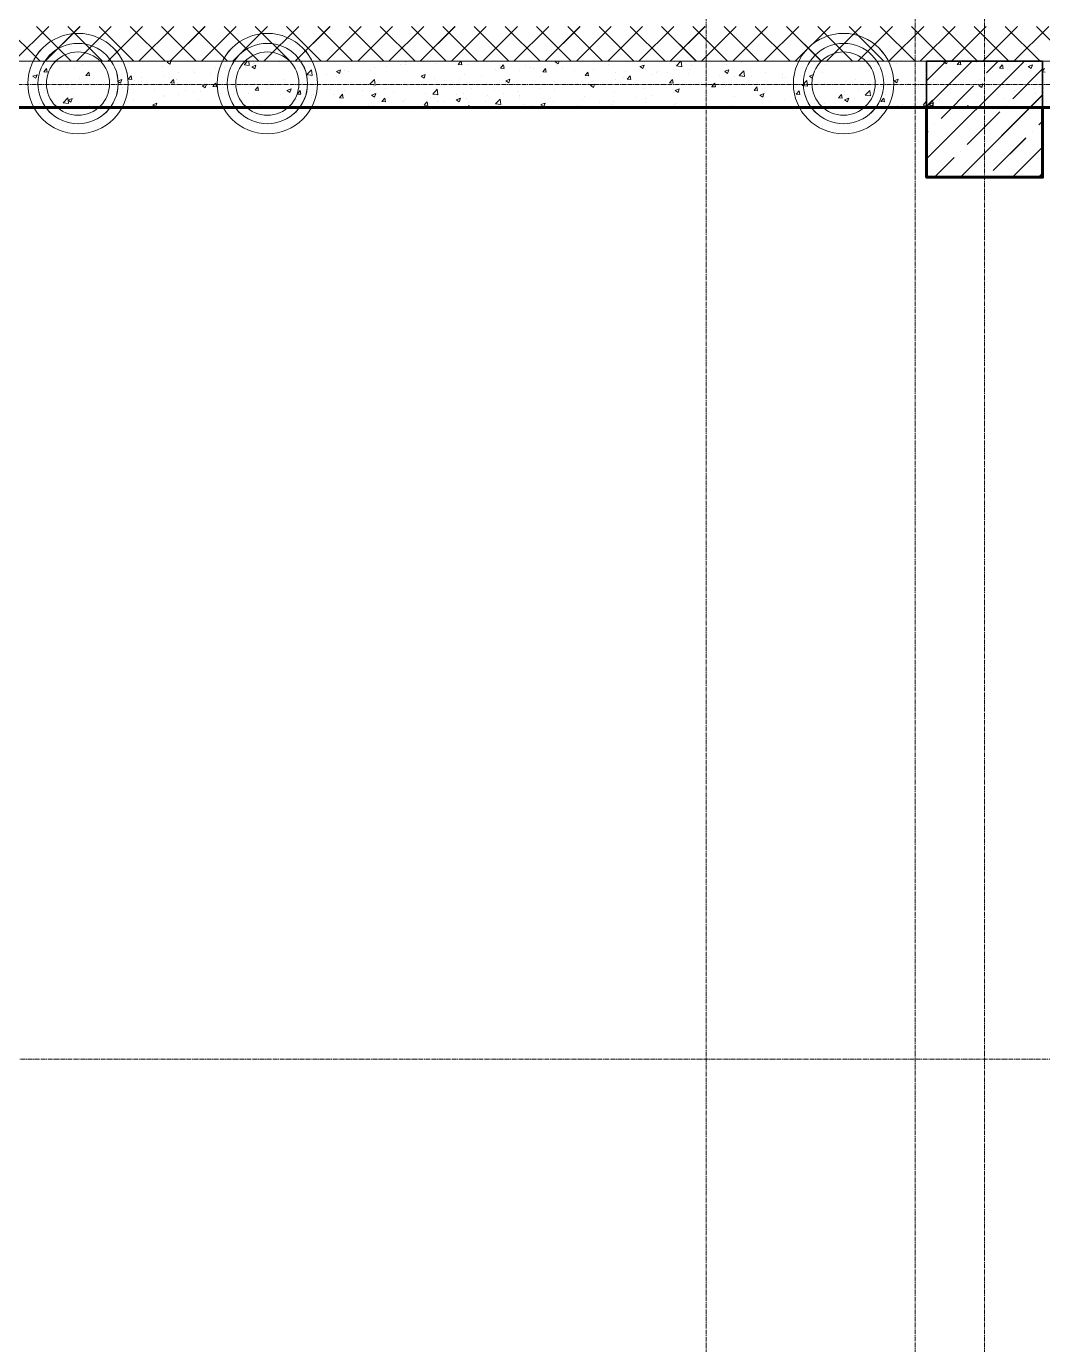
# Model space of a CAD drawing. Header units: millimetres. Extents: x 470010 to 1231400, y -134005 to 421770.
# Drawn here: x 681343 to 685724, y 1459 to 7139 of the extents above; entities that cross this region are included whole.
import ezdxf
from ezdxf.enums import TextEntityAlignment as Align

# ---------------------------------------------------------------- set-up
doc = ezdxf.new("R2010")
doc.units = ezdxf.units.MM
doc.linetypes.add('CENTER2', pattern=[28.575, 19.05, -3.175, 3.175, -3.175])
doc.linetypes.add('HIDDEN2', pattern=[4.7625, 3.175, -1.5875])
doc.layers.get('Defpoints').update_dxf_attribs({"color": 140})
for name, color, linetype, lineweight in [('0) шп потолок', 3, 'Continuous', 60), ('АР_Колонны', 70, 'Continuous', 30), ('АР_Стены ЖБ', 7, 'Continuous', 35), ('АР_Стены ПЕНОблок', 52, 'Continuous', 20), ('АР_Утеплитель', 31, 'Continuous', 0), ('АР_Штриховка', 8, 'Continuous', 0)]:
    doc.layers.add(name, color=color, linetype=linetype, lineweight=lineweight)
doc.layers.add('АР_Делит', color=120, linetype='Continuous', lineweight=0, plot=False)
doc.layers.add('РД_Оси_100', color=7, linetype='Continuous', lineweight=0, true_color=0x525252)
doc.styles.add('style1', font='ARIALN.TTF')

# ---------------------------------------------------------------- blocks, each defined once
blk = doc.blocks.new('СОШ_2200_АР_ОСИ_М100_28.05.24')
at = {"layer": 'РД_Оси_100', "color": 251, "linetype": 'CENTER2', "true_color": 0x636466}
blk.add_line((-5954.958, 96300), (119910, 96300), dxfattribs=at)
for points in [[(11400, 139938.679), (11400, -6155)], [(12000.12, -6155), (12300, -5755), (12300, 139538.679), (12000, 139938.679)], [(12600, -6155), (12600, 139938.679)], [(119910, 100350), (119410, 100500), (-5454.958, 100500), (-5954.958, 100350)]]:
    blk.add_lwpolyline(points, dxfattribs=at)
blk = doc.blocks.new('A$C9108343f')
at = {"layer": '0) шп потолок'}
blk.add_lwpolyline([(13363.4, 97803.7), (13363.4, 107155.2), (31355, 107155.2), (31355, 97803.7)], dxfattribs=at)
blk.add_lwpolyline([(19505, 107155), (20005, 107155), (20005, 106855), (19505, 106855)], close=True, dxfattribs=at)
at = {"layer": 'АР_Делит', "color": 18, "true_color": 0x000000}
for centre, radius in [((15846.9, 107258.4), 216.3), ((16663, 107258.4), 216.3), ((19146.9, 107258.4), 216.3), ((15846.9, 107258.4), 173), ((16663, 107258.4), 173), ((19146.9, 107258.4), 173), ((15846.9, 107258.4), 136.2), ((16663, 107258.4), 136.2), ((19146.9, 107258.4), 136.2)]:
    blk.add_circle(centre, radius, dxfattribs=at)
at = {"layer": 'АР_Колонны', "color": 18, "linetype": 'HIDDEN2', "lineweight": 25, "true_color": 0x000000}
for p, q in [((19505, 107355), (20005, 107355)), ((19505, 106855), (19505, 107355)), ((20005, 107355), (20005, 106855)), ((20005, 106855), (19505, 106855))]:
    blk.add_line(p, q, dxfattribs=at)
at = {"layer": 'АР_Колонны', "color": 18, "linetype": 'Continuous', "lineweight": 15, "true_color": 0x000000}
for p, q in [((20005, 107355), (19505, 107355)), ((19505, 107355), (19505, 106855)), ((20005, 107355), (19505, 107355)), ((19505, 107355), (19505, 106855)), ((20005, 106855), (20005, 107355)), ((20005, 106855), (20005, 107355)), ((19505, 106855), (20005, 106855)), ((19505, 106855), (20005, 106855))]:
    blk.add_line(p, q, dxfattribs=at)
at = {"layer": 'АР_Стены ЖБ', "color": 18, "linetype": 'Continuous', "lineweight": 30, "true_color": 0x000000}
for p, q in [((20005, 107355), (19505, 107355)), ((19505, 107355), (19505, 106855)), ((20005, 106855), (20005, 107355)), ((19505, 106855), (20005, 106855))]:
    blk.add_line(p, q, dxfattribs=at)
at = {"layer": 'АР_Стены ПЕНОблок', "color": 18, "linetype": 'Continuous', "lineweight": 20, "true_color": 0x000000}
for p, q in [((31055, 107355), (11455, 107355)), ((11455, 107155), (31055, 107155))]:
    blk.add_line(p, q, dxfattribs=at)
at = {"layer": 'АР_Утеплитель', "color": 18, "linetype": 'Continuous', "lineweight": 0, "true_color": 0x000000}
blk.add_line((11455, 107355), (31055, 107355), dxfattribs=at)
at = {"layer": 'АР_Штриховка', "color": 18, "linetype": 'Continuous', "lineweight": 0, "true_color": 0x000000}
for p, q in [((15683.4, 107355), (15533.4, 107505)), ((15570.8, 107355), (15720.8, 107505)), ((15818.1, 107355), (15668.1, 107505)), ((15705.5, 107355), (15855.5, 107505)), ((15952.8, 107355), (15802.8, 107505)), ((15840.2, 107355), (15990.2, 107505)), ((16087.5, 107355), (15937.5, 107505)), ((15974.9, 107355), (16124.9, 107505)), ((16222.2, 107355), (16072.2, 107505)), ((16109.6, 107355), (16259.6, 107505)), ((16356.9, 107355), (16206.9, 107505)), ((16244.3, 107355), (16394.3, 107505)), ((16491.6, 107355), (16341.6, 107505)), ((16379, 107355), (16529, 107505)), ((16626.3, 107355), (16476.3, 107505)), ((16513.7, 107355), (16663.7, 107505)), ((16761, 107355), (16611, 107505)), ((16648.4, 107355), (16798.4, 107505)), ((16895.7, 107355), (16745.7, 107505)), ((16783.1, 107355), (16933.1, 107505)), ((17030.4, 107355), (16880.4, 107505)), ((16917.8, 107355), (17067.8, 107505)), ((17165.1, 107355), (17015.1, 107505)), ((17052.5, 107355), (17202.5, 107505)), ((17299.8, 107355), (17149.8, 107505)), ((17187.2, 107355), (17337.2, 107505)), ((17434.5, 107355), (17284.5, 107505)), ((17321.9, 107355), (17471.9, 107505)), ((17569.2, 107355), (17419.2, 107505)), ((17456.6, 107355), (17606.6, 107505)), ((17703.9, 107355), (17553.9, 107505)), ((17591.3, 107355), (17741.3, 107505)), ((17838.6, 107355), (17688.6, 107505)), ((17726, 107355), (17876, 107505)), ((17973.3, 107355), (17823.3, 107505)), ((17860.7, 107355), (18010.7, 107505)), ((18108.1, 107355), (17958.1, 107505)), ((17995.4, 107355), (18145.4, 107505)), ((18242.8, 107355), (18092.8, 107505)), ((18130.1, 107355), (18280.1, 107505)), ((18377.5, 107355), (18227.5, 107505)), ((18264.8, 107355), (18414.8, 107505)), ((18512.2, 107355), (18362.2, 107505)), ((18399.5, 107355), (18549.5, 107505)), ((18646.9, 107355), (18496.9, 107505)), ((18534.2, 107355), (18684.2, 107505)), ((18781.6, 107355), (18631.6, 107505)), ((18668.9, 107355), (18818.9, 107505)), ((18916.3, 107355), (18766.3, 107505)), ((18803.7, 107355), (18953.7, 107505)), ((19051, 107355), (18901, 107505)), ((18938.4, 107355), (19088.4, 107505)), ((19185.7, 107355), (19035.7, 107505)), ((19073.1, 107355), (19223.1, 107505)), ((19320.4, 107355), (19170.4, 107505)), ((19207.8, 107355), (19357.8, 107505)), ((19455.1, 107355), (19305.1, 107505)), ((19342.5, 107355), (19492.5, 107505)), ((19589.8, 107355), (19439.8, 107505)), ((19477.2, 107355), (19627.2, 107505)), ((19724.5, 107355), (19574.5, 107505)), ((19611.9, 107355), (19761.9, 107505)), ((19859.2, 107355), (19709.2, 107505)), ((19746.6, 107355), (19896.6, 107505)), ((19993.9, 107355), (19843.9, 107505)), ((19881.3, 107355), (20031.3, 107505)), ((20128.6, 107355), (19978.6, 107505)), ((16230.8, 107351.2), (16243.4, 107342.7)), ((16230.9, 107351.4), (16240.3, 107355)), ((16243.4, 107342.7), (16247.6, 107355)), ((16562.6, 107339.6), (16577.3, 107355)), ((16585.2, 107336.1), (16583, 107355)), ((16715.7, 107351.5), (16715.7, 107351.5)), ((17256.5, 107352.4), (17256.5, 107352.4)), ((17257.4, 107348.9), (17257.4, 107348.9)), ((17334.9, 107352), (17334.9, 107352)), ((17485.7, 107340.8), (17497.6, 107355)), ((17501.2, 107339.5), (17498.4, 107355)), ((17903.6, 107351.7), (17903.6, 107351.7)), ((17904.3, 107351.8), (17916.9, 107343.2)), ((17904.4, 107351.9), (17912.4, 107355)), ((17917, 107343.2), (17920.9, 107355)), ((18426.4, 107334.8), (18445.9, 107355)), ((18449.1, 107331.3), (18446.3, 107355)), ((18706, 107349.7), (18706, 107349.7)), ((19577.9, 107352.5), (19584.5, 107355)), ((19577.9, 107352.3), (19590.5, 107343.8)), ((19590.5, 107343.8), (19594.3, 107355)), ((19636.7, 107340.6), (19648.8, 107355)), ((19652.2, 107339.3), (19649.3, 107355)), ((19665.6, 107350), (19665.6, 107350)), ((15652.4, 107289.8), (15670.2, 107296.6)), ((15665, 107281.1), (15670.1, 107296.5)), ((15699.1, 107309.1), (15711.4, 107323.7)), ((15699.1, 107309.1), (15714.3, 107307.8)), ((15701, 107305.3), (15701, 107305.3)), ((15707.7, 107320.5), (15707.7, 107320.5)), ((15714.6, 107307.9), (15711.7, 107323.8)), ((15771.3, 107328.9), (15771.3, 107328.9)), ((15831.4, 107323.1), (15831.4, 107323.1)), ((15867.5, 107341.6), (15867.5, 107341.6)), ((15881.3, 107293.2), (15893.6, 107307.8)), ((15881.3, 107293.2), (15896.5, 107291.9)), ((15896.8, 107291.9), (15893.9, 107307.9)), ((15959.7, 107339.4), (15959.7, 107339.4)), ((16062.3, 107305.6), (16062.3, 107305.6)), ((16063.5, 107277.3), (16075.7, 107291.9)), ((16079, 107276), (16076, 107291.9)), ((16210.4, 107331), (16210.4, 107331)), ((16219, 107291.8), (16219, 107291.8)), ((16281.3, 107304.7), (16281.3, 107304.7)), ((16344.9, 107313), (16344.9, 107313)), ((16347.3, 107308), (16347.3, 107308)), ((16419.4, 107300.7), (16419.4, 107300.7)), ((16441.1, 107325.7), (16441.1, 107325.7)), ((16479.2, 107327.1), (16479.2, 107327.1)), ((16562.6, 107339.4), (16585.2, 107335.9)), ((16567.5, 107326.1), (16567.5, 107326.1)), ((16595.8, 107330.9), (16608.4, 107322.3)), ((16595.9, 107331), (16613.7, 107337.9)), ((16601.5, 107346.8), (16601.5, 107346.8)), ((16608.5, 107322.3), (16613.6, 107337.7)), ((16609.6, 107345), (16609.6, 107345)), ((16833.6, 107297.5), (16853.4, 107318.2)), ((16833.7, 107297.4), (16856.3, 107293.9)), ((16856.3, 107294), (16853.5, 107318.2)), ((16866.8, 107295.7), (16866.8, 107295.7)), ((16918.5, 107297.2), (16918.5, 107297.2)), ((16960.8, 107310.5), (16973.5, 107302)), ((16960.9, 107310.7), (16978.7, 107317.5)), ((16973.5, 107302), (16978.6, 107317.3)), ((16997.2, 107313.6), (16997.2, 107313.6)), ((17014.7, 107309.8), (17014.7, 107309.8)), ((17108.9, 107313.5), (17108.9, 107313.5)), ((17125.5, 107329.9), (17125.5, 107329.9)), ((17175.1, 107331), (17175.1, 107331)), ((17238.7, 107339.3), (17238.7, 107339.3)), ((17257.1, 107338.9), (17257.1, 107338.9)), ((17325.9, 107290.4), (17343.7, 107297.2)), ((17338.5, 107281.7), (17343.7, 107297)), ((17392.1, 107346.7), (17392.1, 107346.7)), ((17485.7, 107340.8), (17500.9, 107339.5)), ((17513, 107298.5), (17513, 107298.5)), ((17527.7, 107341), (17527.7, 107341)), ((17588.2, 107294), (17588.2, 107294)), ((17644.9, 107317.5), (17644.9, 107317.5)), ((17663.3, 107335.3), (17663.3, 107335.3)), ((17667.9, 107324.9), (17680.2, 107339.5)), ((17667.9, 107324.9), (17683.1, 107323.5)), ((17683.4, 107323.6), (17680.5, 107339.5)), ((17748.7, 107315.1), (17748.7, 107315.1)), ((17775.3, 107335.4), (17775.3, 107335.4)), ((17798.9, 107329.5), (17798.9, 107329.5)), ((17812.2, 107323.5), (17812.2, 107323.5)), ((17850.1, 107308.9), (17862.3, 107323.5)), ((17850.1, 107308.9), (17865.3, 107307.6)), ((17865.6, 107307.7), (17862.6, 107323.6)), ((17908.4, 107336.1), (17908.4, 107336.1)), ((17934.5, 107323.8), (17934.5, 107323.8)), ((17987.2, 107314.5), (17987.2, 107314.5)), ((18032.3, 107293), (18044.5, 107307.6)), ((18032.3, 107293), (18047.5, 107291.7)), ((18047.8, 107291.7), (18044.8, 107307.6)), ((18070.1, 107318.1), (18070.1, 107318.1)), ((18135.4, 107339.9), (18135.4, 107339.9)), ((18162.9, 107304.1), (18162.9, 107304.1)), ((18205.7, 107312.3), (18205.7, 107312.3)), ((18214.5, 107277.1), (18226.7, 107291.6)), ((18229.9, 107275.8), (18227, 107291.7)), ((18269.3, 107331.4), (18282, 107322.9)), ((18269.4, 107331.6), (18287.2, 107338.4)), ((18282, 107322.9), (18287.1, 107338.2)), ((18291.2, 107320.3), (18291.2, 107320.3)), ((18322.2, 107299.2), (18322.2, 107299.2)), ((18341.2, 107306.6), (18341.2, 107306.6)), ((18344.4, 107309.6), (18344.4, 107309.6)), ((18385.8, 107307.6), (18385.8, 107307.6)), ((18423.1, 107339.4), (18423.1, 107339.4)), ((18426.5, 107334.6), (18449.1, 107331.1)), ((18476.8, 107300.9), (18476.8, 107300.9)), ((18482, 107320.2), (18482, 107320.2)), ((18492.5, 107335), (18492.5, 107335)), ((18612.4, 107295.2), (18612.4, 107295.2)), ((18634.4, 107311.1), (18647, 107302.6)), ((18634.5, 107311.3), (18652.2, 107318.1)), ((18642.4, 107341.4), (18642.4, 107341.4)), ((18647, 107302.6), (18652.2, 107317.9)), ((18697.5, 107292.7), (18717.3, 107313.3)), ((18697.6, 107292.6), (18720.2, 107289.1)), ((18720.2, 107289.2), (18717.4, 107313.3)), ((18810.7, 107308), (18810.7, 107308)), ((18885.7, 107297), (18885.7, 107297)), ((18941.1, 107325.9), (18941.1, 107325.9)), ((18959.4, 107291.7), (18959.4, 107291.7)), ((18999.5, 107290.9), (19017.3, 107297.7)), ((19012.1, 107282.2), (19017.2, 107297.6)), ((19033.9, 107322.4), (19033.9, 107322.4)), ((19055.6, 107304.4), (19055.6, 107304.4)), ((19069.4, 107342.1), (19069.4, 107342.1)), ((19182, 107347.8), (19182, 107347.8)), ((19216, 107325.5), (19216, 107325.5)), ((19279.6, 107333.9), (19279.6, 107333.9)), ((19328.6, 107294.5), (19328.6, 107294.5)), ((19375.8, 107346.5), (19375.8, 107346.5)), ((19456.9, 107310.8), (19456.9, 107310.8)), ((19588.8, 107329.8), (19588.8, 107329.8)), ((19636.7, 107340.6), (19651.9, 107339.3)), ((19719.3, 107347.7), (19719.3, 107347.7)), ((19764, 107298), (19764, 107298)), ((19789.6, 107309.6), (19789.6, 107309.6)), ((19801.2, 107344.3), (19801.2, 107344.3)), ((19818.9, 107324.7), (19831.1, 107339.3)), ((19818.9, 107324.7), (19834.1, 107323.3)), ((19834.4, 107323.4), (19831.4, 107339.3)), ((19853.2, 107318), (19853.2, 107318)), ((19912.2, 107323.4), (19912.2, 107323.4)), ((19936.8, 107338.6), (19936.8, 107338.6)), ((19942.9, 107332), (19955.5, 107323.5)), ((19943, 107332.2), (19960.8, 107339)), ((19949.4, 107330.7), (19949.4, 107330.7)), ((19955.5, 107323.4), (19960.7, 107338.8)), ((19976.4, 107298.5), (19976.4, 107298.5)), ((20001.1, 107308.7), (20013.3, 107323.3)), ((20001.1, 107308.7), (20016.3, 107307.4)), ((15633.5, 107257.3), (15633.5, 107257.3)), ((15652.3, 107289.6), (15665, 107281.1)), ((15715.6, 107285.7), (15715.6, 107285.7)), ((15766, 107254.8), (15766, 107254.8)), ((15769.1, 107251.5), (15769.1, 107251.5)), ((15800.7, 107241.4), (15800.7, 107241.4)), ((15828.4, 107238.6), (15828.4, 107238.6)), ((15851.2, 107279.9), (15851.2, 107279.9)), ((15904.7, 107245.8), (15904.7, 107245.8)), ((15914.2, 107280.2), (15914.2, 107280.2)), ((15956.7, 107254.9), (15956.7, 107254.9)), ((15961.1, 107262.5), (15961.1, 107262.5)), ((15986.7, 107274.2), (15986.7, 107274.2)), ((16017.4, 107269.5), (16035.2, 107276.3)), ((16017.4, 107269.3), (16030, 107260.8)), ((16024.7, 107270.9), (16024.7, 107270.9)), ((16030, 107260.8), (16035.2, 107276.1)), ((16040.3, 107240.1), (16040.3, 107240.1)), ((16063.5, 107277.3), (16078.7, 107275.9)), ((16088.6, 107273.9), (16088.6, 107273.9)), ((16120.9, 107283.5), (16120.9, 107283.5)), ((16122.3, 107268.5), (16122.3, 107268.5)), ((16123.2, 107249.8), (16123.2, 107249.8)), ((16175.9, 107234.4), (16175.9, 107234.4)), ((16245.7, 107261.3), (16257.9, 107275.9)), ((16245.7, 107261.3), (16260.9, 107260)), ((16257.9, 107262.7), (16257.9, 107262.7)), ((16261.2, 107260.1), (16258.2, 107276)), ((16271.3, 107275.3), (16271.3, 107275.3)), ((16382.4, 107248.9), (16395, 107240.4)), ((16382.5, 107249.1), (16400.3, 107256)), ((16393.5, 107257), (16393.5, 107257)), ((16395, 107240.4), (16400.2, 107255.8)), ((16427.9, 107245.4), (16440.1, 107260)), ((16427.9, 107245.4), (16443, 107244.1)), ((16443.4, 107244.1), (16440.4, 107260)), ((16476.1, 107242.5), (16476.1, 107242.5)), ((16529.1, 107251.3), (16529.1, 107251.3)), ((16534.7, 107246.6), (16534.7, 107246.6)), ((16598.3, 107255), (16598.3, 107255)), ((16606.5, 107260.4), (16606.5, 107260.4)), ((16610, 107229.5), (16622.3, 107244)), ((16625.5, 107228.2), (16622.6, 107244.1)), ((16664.6, 107237.2), (16664.6, 107237.2)), ((16664.7, 107245.6), (16664.7, 107245.6)), ((16694.5, 107267.7), (16694.5, 107267.7)), ((16734.8, 107276.7), (16734.8, 107276.7)), ((16747.5, 107228.8), (16765.3, 107235.6)), ((16760.1, 107220.1), (16765.2, 107235.4)), ((16800.3, 107239.8), (16800.3, 107239.8)), ((16812.7, 107262.7), (16812.7, 107262.7)), ((16854.9, 107288.8), (16854.9, 107288.8)), ((16960.8, 107288.1), (16960.8, 107288.1)), ((17104.7, 107255.5), (17124.5, 107276.1)), ((17104.8, 107255.4), (17127.4, 107251.9)), ((17122.4, 107245.3), (17122.4, 107245.3)), ((17127.4, 107252), (17124.6, 107276.1)), ((17171.9, 107239.1), (17171.9, 107239.1)), ((17254.3, 107264.4), (17254.3, 107264.4)), ((17268.1, 107251.8), (17268.1, 107251.8)), ((17325.9, 107290.2), (17338.5, 107281.7)), ((17384.7, 107282.2), (17384.7, 107282.2)), ((17428.5, 107272.9), (17428.5, 107272.9)), ((17492.1, 107281.3), (17492.1, 107281.3)), ((17542.8, 107238.2), (17542.8, 107238.2)), ((17690.9, 107269.8), (17703.5, 107261.3)), ((17691, 107270), (17708.8, 107276.8)), ((17691, 107263.7), (17691, 107263.7)), ((17703.6, 107261.3), (17708.7, 107276.7)), ((17772.3, 107250.9), (17772.3, 107250.9)), ((17839.1, 107289.1), (17839.1, 107289.1)), ((17841.6, 107235.9), (17841.6, 107235.9)), ((17900.6, 107267.1), (17900.6, 107267.1)), ((18002, 107257.1), (18002, 107257.1)), ((18032.5, 107286.2), (18032.5, 107286.2)), ((18048.1, 107258.7), (18048.1, 107258.7)), ((18055.9, 107249.5), (18068.6, 107241)), ((18056, 107249.7), (18073.8, 107256.5)), ((18065.6, 107265.4), (18065.6, 107265.4)), ((18068.6, 107241), (18073.7, 107256.3)), ((18161.8, 107278.1), (18161.8, 107278.1)), ((18196.2, 107284.2), (18196.2, 107284.2)), ((18214.5, 107277.1), (18229.6, 107275.7)), ((18288.1, 107235.8), (18288.1, 107235.8)), ((18396.7, 107261.1), (18408.9, 107275.7)), ((18396.7, 107261.1), (18411.8, 107259.8)), ((18412.1, 107259.8), (18409.2, 107275.8)), ((18420, 107254.8), (18420, 107254.8)), ((18421, 107229.3), (18438.8, 107236.2)), ((18433.6, 107220.6), (18438.8, 107236)), ((18550.4, 107272.7), (18550.4, 107272.7)), ((18575.6, 107241.2), (18575.6, 107241.2)), ((18578.8, 107245.2), (18591.1, 107259.8)), ((18578.8, 107245.2), (18594, 107243.8)), ((18589.5, 107246.1), (18589.5, 107246.1)), ((18594.3, 107243.9), (18591.4, 107259.8)), ((18639.2, 107249.6), (18639.2, 107249.6)), ((18678.7, 107289), (18678.7, 107289)), ((18735.4, 107262.2), (18735.4, 107262.2)), ((18737.6, 107271.6), (18737.6, 107271.6)), ((18748, 107289.4), (18748, 107289.4)), ((18761, 107229.2), (18773.3, 107243.8)), ((18776.5, 107228), (18773.6, 107243.9)), ((18883.6, 107283.7), (18883.6, 107283.7)), ((18895.8, 107283.3), (18895.8, 107283.3)), ((18938, 107241.3), (18938, 107241.3)), ((18968.6, 107250.7), (18988.4, 107271.3)), ((18968.7, 107250.5), (18991.2, 107247)), ((18991.3, 107247.2), (18988.5, 107271.3)), ((18999.4, 107290.7), (19012, 107282.2)), ((19019.2, 107278), (19019.2, 107278)), ((19066.3, 107257.6), (19066.3, 107257.6)), ((19154.8, 107272.2), (19154.8, 107272.2)), ((19198.2, 107276.6), (19198.2, 107276.6)), ((19290.4, 107266.5), (19290.4, 107266.5)), ((19309, 107246.3), (19309, 107246.3)), ((19364.4, 107270.4), (19377.1, 107261.9)), ((19364.5, 107270.6), (19382.3, 107277.4)), ((19377.1, 107261.9), (19382.2, 107277.2)), ((19426, 107260.8), (19426, 107260.8)), ((19467.8, 107247.1), (19467.8, 107247.1)), ((19469.4, 107267.5), (19469.4, 107267.5)), ((19533, 107275.8), (19533, 107275.8)), ((19561.6, 107255.1), (19561.6, 107255.1)), ((19585.8, 107245.3), (19585.8, 107245.3)), ((19615.9, 107272.6), (19615.9, 107272.6)), ((19629.2, 107288.5), (19629.2, 107288.5)), ((19697.1, 107249.3), (19697.1, 107249.3)), ((19716.2, 107263.1), (19716.2, 107263.1)), ((19729.5, 107250.1), (19742.1, 107241.5)), ((19729.6, 107250.2), (19747.3, 107257.1)), ((19742.1, 107241.5), (19747.3, 107256.9)), ((19824.9, 107242.2), (19824.9, 107242.2)), ((19832.7, 107243.6), (19832.7, 107243.6)), ((19844.5, 107279.4), (19844.5, 107279.4)), ((19968.3, 107237.9), (19968.3, 107237.9)), ((19973, 107267.6), (19973, 107267.6)), ((15640.9, 107220.4), (15640.9, 107220.4)), ((15697.9, 107220.7), (15697.9, 107220.7)), ((15704.5, 107228.7), (15704.5, 107228.7)), ((15783, 107176.2), (15802.8, 107196.9)), ((15805.7, 107172.7), (15802.9, 107196.9)), ((15803.9, 107187.4), (15816.6, 107178.8)), ((15804, 107187.5), (15821.8, 107194.4)), ((15816.6, 107178.8), (15821.7, 107194.2)), ((15826.9, 107199), (15826.9, 107199)), ((15975, 107224.4), (15975, 107224.4)), ((16054.1, 107183.4), (16054.1, 107183.4)), ((16085.5, 107189.3), (16085.5, 107189.3)), ((16214.5, 107204.5), (16214.5, 107204.5)), ((16215.9, 107207.2), (16215.9, 107207.2)), ((16278.1, 107212.9), (16278.1, 107212.9)), ((16311.5, 107228.6), (16311.5, 107228.6)), ((16344.2, 107223.5), (16344.2, 107223.5)), ((16368.3, 107186.4), (16368.3, 107186.4)), ((16374.3, 107225.5), (16374.3, 107225.5)), ((16447.1, 107222.9), (16447.1, 107222.9)), ((16516.4, 107211.8), (16516.4, 107211.8)), ((16582.7, 107217.2), (16582.7, 107217.2)), ((16610, 107229.4), (16625.2, 107228.1)), ((16718.2, 107211.4), (16718.2, 107211.4)), ((16731.7, 107192.1), (16731.7, 107192.1)), ((16747.4, 107228.6), (16760.1, 107220.1)), ((16788.1, 107188.6), (16788.1, 107188.6)), ((16792.2, 107213.5), (16804.5, 107228.1)), ((16792.2, 107213.5), (16807.4, 107212.2)), ((16807.7, 107212.2), (16804.8, 107228.2)), ((16851.7, 107197), (16851.7, 107197)), ((16853.8, 107205.7), (16853.8, 107205.7)), ((16863.7, 107211.2), (16863.7, 107211.2)), ((16935.9, 107234.1), (16935.9, 107234.1)), ((16947.9, 107209.7), (16947.9, 107209.7)), ((16974.4, 107197.6), (16986.7, 107212.2)), ((16974.4, 107197.6), (16989.6, 107196.2)), ((16989.9, 107196.3), (16987, 107212.2)), ((16989.4, 107200), (16989.4, 107200)), ((16994.1, 107229), (16994.1, 107229)), ((17071.5, 107228.4), (17071.5, 107228.4)), ((17108.3, 107230.8), (17108.3, 107230.8)), ((17112.5, 107208.4), (17130.3, 107215.3)), ((17112.5, 107208.3), (17125.1, 107199.7)), ((17125, 107194.3), (17125, 107194.3)), ((17125.1, 107199.7), (17130.3, 107215.1)), ((17156.6, 107181.6), (17168.8, 107196.2)), ((17156.6, 107181.6), (17171.8, 107180.3)), ((17172.1, 107180.4), (17169.1, 107196.3)), ((17207.1, 107222.6), (17207.1, 107222.6)), ((17246.6, 107187.4), (17246.6, 107187.4)), ((17251.2, 107179.8), (17251.2, 107179.8)), ((17260.6, 107188.5), (17260.6, 107188.5)), ((17338.8, 107165.7), (17351, 107180.3)), ((17342.6, 107216.9), (17342.6, 107216.9)), ((17354.3, 107164.4), (17351.3, 107180.3)), ((17375.8, 107213.5), (17395.6, 107234.1)), ((17375.9, 107213.3), (17398.4, 107209.8)), ((17381.6, 107197.7), (17381.6, 107197.7)), ((17394.7, 107212.8), (17394.7, 107212.8)), ((17398.5, 107210), (17395.7, 107234.1)), ((17396.2, 107182.8), (17396.2, 107182.8)), ((17425.2, 107181.1), (17425.2, 107181.1)), ((17477.5, 107187.9), (17490.1, 107179.4)), ((17477.6, 107188.1), (17495.3, 107194.9)), ((17478.2, 107211.2), (17478.2, 107211.2)), ((17490.1, 107179.4), (17495.3, 107194.7)), ((17509.9, 107213.9), (17509.9, 107213.9)), ((17521.4, 107193.8), (17521.4, 107193.8)), ((17603.7, 107182.5), (17603.7, 107182.5)), ((17613.8, 107205.5), (17613.8, 107205.5)), ((17641.8, 107233), (17641.8, 107233)), ((17646.9, 107171.4), (17666.7, 107192)), ((17669.5, 107167.9), (17666.7, 107192)), ((17681.8, 107214.9), (17681.8, 107214.9)), ((17745.4, 107223.3), (17745.4, 107223.3)), ((17749.4, 107199.7), (17749.4, 107199.7)), ((17751.8, 107207.9), (17751.8, 107207.9)), ((17885, 107194), (17885, 107194)), ((17897.5, 107182.6), (17897.5, 107182.6)), ((17900, 107233.3), (17900, 107233.3)), ((18020.6, 107188.3), (18020.6, 107188.3)), ((18029.4, 107201.6), (18029.4, 107201.6)), ((18095, 107177.9), (18095, 107177.9)), ((18156.2, 107182.5), (18156.2, 107182.5)), ((18159.8, 107219.5), (18159.8, 107219.5)), ((18255.4, 107199), (18255.4, 107199)), ((18293.2, 107195.3), (18293.2, 107195.3)), ((18319, 107207.4), (18319, 107207.4)), ((18415.2, 107220.1), (18415.2, 107220.1)), ((18421, 107229.2), (18433.6, 107220.6)), ((18441.4, 107220.7), (18441.4, 107220.7)), ((18547.4, 107188.1), (18547.4, 107188.1)), ((18675.6, 107204.4), (18675.6, 107204.4)), ((18761, 107229.2), (18776.2, 107227.9)), ((18786, 107208.8), (18798.6, 107200.3)), ((18786.1, 107209), (18803.9, 107215.8)), ((18798.6, 107200.3), (18803.8, 107215.6)), ((18807.6, 107223.4), (18807.6, 107223.4)), ((18829, 107183.2), (18829, 107183.2)), ((18892.6, 107191.5), (18892.6, 107191.5)), ((18943.2, 107213.3), (18955.5, 107227.9)), ((18943.2, 107213.3), (18958.4, 107212)), ((18958.7, 107212), (18955.7, 107227.9)), ((18988.8, 107204.2), (18988.8, 107204.2)), ((19125.4, 107197.4), (19137.6, 107212)), ((19125.4, 107197.4), (19140.6, 107196)), ((19140.9, 107196.1), (19137.9, 107212)), ((19149.2, 107225.3), (19149.2, 107225.3)), ((19151, 107188.5), (19163.7, 107180)), ((19151.1, 107188.7), (19168.9, 107195.5)), ((19163.7, 107179.9), (19168.8, 107195.3)), ((19171.5, 107196.3), (19171.5, 107196.3)), ((19195.1, 107192.1), (19195.1, 107192.1)), ((19212.8, 107233.7), (19212.8, 107233.7)), ((19239.7, 107208.6), (19259.5, 107229.2)), ((19239.7, 107208.5), (19262.3, 107205)), ((19262.3, 107205.1), (19259.5, 107229.3)), ((19307.6, 107181.4), (19319.8, 107196)), ((19307.6, 107181.4), (19322.8, 107180.1)), ((19319.6, 107221.7), (19319.6, 107221.7)), ((19323.1, 107180.1), (19320.1, 107196.1)), ((19325.5, 107210), (19325.5, 107210)), ((19453.8, 107226.2), (19453.8, 107226.2)), ((19489.8, 107165.5), (19502, 107180.1)), ((19505.2, 107164.2), (19502.3, 107180.1)), ((19510.7, 107166.6), (19530.5, 107187.2)), ((19528.6, 107191.4), (19528.6, 107191.4)), ((19533.4, 107163.1), (19530.6, 107187.2)), ((19562.4, 107188.3), (19562.4, 107188.3)), ((19676.8, 107216.8), (19676.8, 107216.8)), ((19713.1, 107178.6), (19713.1, 107178.6)), ((19722.8, 107209.4), (19722.8, 107209.4)), ((19786.4, 107217.8), (19786.4, 107217.8)), ((19841.4, 107194.9), (19841.4, 107194.9)), ((19882.6, 107230.5), (19882.6, 107230.5)), ((19973.3, 107213.9), (19973.3, 107213.9)), ((15665, 107156.6), (15665, 107156.6)), ((15678.8, 107173.6), (15678.8, 107173.6)), ((15783.1, 107176.1), (15805.6, 107172.6)), ((15894.3, 107162.3), (15894.3, 107162.3)), ((15953.6, 107170.3), (15953.6, 107170.3)), ((15957.9, 107170.7), (15957.9, 107170.7)), ((16169, 107167), (16181.6, 107158.5)), ((16169.1, 107167.2), (16186.8, 107174)), ((16181.6, 107158.5), (16186.8, 107173.8)), ((16220.2, 107160.9), (16220.2, 107160.9)), ((16473, 107158), (16473, 107158)), ((16603.4, 107175.9), (16603.4, 107175.9)), ((16627.7, 107167.5), (16627.7, 107167.5)), ((17098.5, 107162), (17098.5, 107162)), ((17119.3, 107160.8), (17119.3, 107160.8)), ((17338.8, 107165.7), (17354, 107164.4)), ((17361.6, 107172.7), (17361.6, 107172.7)), ((17455.6, 107157), (17455.6, 107157)), ((17525.4, 107155), (17533.2, 107164.3)), ((17531.8, 107177.1), (17531.8, 107177.1)), ((17535.3, 107155), (17533.5, 107164.4)), ((17646.9, 107171.3), (17669.5, 107167.8)), ((17667.4, 107171.3), (17667.4, 107171.3)), ((17769.2, 107166.3), (17769.2, 107166.3)), ((17803, 107165.6), (17803, 107165.6)), ((17842.5, 107167.6), (17855.1, 107159.1)), ((17842.6, 107167.8), (17860.4, 107174.6)), ((17855.2, 107159.1), (17860.3, 107174.4)), ((17935.2, 107156.9), (17935.2, 107156.9)), ((17938.6, 107159.9), (17938.6, 107159.9)), ((17998.8, 107165.2), (17998.8, 107165.2)), ((18145.1, 107169.9), (18145.1, 107169.9)), ((18291.8, 107176.8), (18291.8, 107176.8)), ((18416.9, 107170.3), (18416.9, 107170.3)), ((18427.4, 107171.1), (18427.4, 107171.1)), ((18563, 107165.4), (18563, 107165.4)), ((18668.6, 107162), (18668.6, 107162)), ((18698.6, 107159.6), (18698.6, 107159.6)), ((18934.9, 107156.8), (18934.9, 107156.8)), ((19023.4, 107170.9), (19023.4, 107170.9)), ((19063.2, 107173), (19063.2, 107173)), ((19380.5, 107165.9), (19380.5, 107165.9)), ((19402.6, 107167.3), (19402.6, 107167.3)), ((19466.2, 107175.7), (19466.2, 107175.7)), ((19489.8, 107165.5), (19504.9, 107164.1)), ((19510.8, 107166.5), (19533.4, 107163)), ((19516.1, 107168.3), (19533.9, 107175.1)), ((19516.1, 107168.1), (19528.7, 107159.6)), ((19528.7, 107159.6), (19533.9, 107175)), ((19582.7, 107160.7), (19582.7, 107160.7)), ((19676.5, 107155), (19684.2, 107164.1)), ((19686.2, 107155), (19684.5, 107164.2))]:
    blk.add_line(p, q, dxfattribs=at)
at = {"layer": 'АР_Штриховка', "color": 18, "linetype": 'Continuous', "lineweight": 5, "true_color": 0x000000}
for p, q in [((19505, 107158.3), (19701.7, 107355)), ((19505, 106933.8), (19926.2, 107355)), ((19505, 107270.5), (19589.4, 107355)), ((19763.6, 107304.7), (19813.9, 107355)), ((19875.9, 107192.4), (20005, 107321.5)), ((19567.2, 107108.2), (19707.5, 107248.5)), ((19735.5, 107276.6), (19735.5, 107276.6)), ((19650.7, 106855), (20005, 107209.3)), ((19679.4, 106996), (19819.7, 107136.3)), ((19847.8, 107164.4), (19847.8, 107164.4)), ((19539.1, 107080.2), (19539.1, 107080.2)), ((19988.1, 107080.2), (20005, 107097)), ((19505, 107046), (19511, 107052.1)), ((19791.7, 106883.7), (19932, 107024)), ((19960, 107052.1), (19960, 107052.1)), ((19651.3, 106967.9), (19651.3, 106967.9)), ((19875.2, 106855), (20005, 106984.8)), ((19538.4, 106855), (19623.3, 106939.8)), ((19763.6, 106855.7), (19763.6, 106855.7)), ((19987.4, 106855), (20005, 106872.5))]:
    blk.add_line(p, q, dxfattribs=at)
at = {"layer": 'РД_Оси_100'}
blk.add_blockref('СОШ_2200_АР_ОСИ_М100_28.05.24', (7155, 6755), dxfattribs=at)
at = {"layer": 'Defpoints', "color": 18, "true_color": 0x000000, "style": 'style1'}
for p in [(143949.3, 316089.1), (143975, 281639.5), (143890.4, 273244.7), (143840, 264276.8), (143967.8, 254892.4), (12252, 104178.1), (12382.6, 96023.1)]:
    blk.add_attdef('АР-ПОМЕЩЕНИЕ:НАИМЕНОВАНИЕ', text='', height=100, dxfattribs=at).set_placement(p, align=Align.MIDDLE)
at = {"layer": 'Defpoints', "color": 18, "true_color": 0x000000, "style": 'style1', "flags": 8}
for p in [(143951.3, 279099.1), (143848.3, 269251.1), (143875.3, 260094.2), (144049.7, 250824.7), (163419.3, 238153.4), (155897.5, 237966), (183037.2, 237966), (143342.9, 237876.2)]:
    blk.add_attdef('АР-ПОМЕЩЕНИЕ:НАИМЕНОВАНИЕ', text='', height=100, dxfattribs=at).set_placement(p, align=Align.MIDDLE)

msp = doc.modelspace()

# ---------------------------------------------------------------- linework, layer by layer
at = {"layer": '0) шп потолок'}
msp.add_lwpolyline([(679082.014, -2562.566), (679082.014, 6788.994), (697073.57, 6788.994), (697073.57, -2562.566)], dxfattribs=at)
msp.add_lwpolyline([(685223.57, 6788.758), (685723.57, 6788.758), (685723.57, 6488.758), (685223.57, 6488.758)], close=True, dxfattribs=at)
at = {"layer": 'АР_Делит', "color": 18, "true_color": 0x000000}
for centre, radius in [((681565.49, 6892.145), 216.336), ((682381.65, 6892.145), 216.336), ((684865.49, 6892.145), 216.336), ((681565.49, 6892.145), 173.036), ((682381.65, 6892.145), 173.036), ((684865.49, 6892.145), 173.036), ((681565.49, 6892.145), 136.212), ((682381.65, 6892.145), 136.212), ((684865.49, 6892.145), 136.212)]:
    msp.add_circle(centre, radius, dxfattribs=at)
at = {"layer": 'АР_Колонны', "color": 18, "linetype": 'HIDDEN2', "lineweight": 25, "true_color": 0x000000}
for p, q in [((685223.57, 6988.758), (685723.57, 6988.758)), ((685223.57, 6488.758), (685223.57, 6988.758)), ((685723.57, 6988.758), (685723.57, 6488.758)), ((685723.57, 6488.758), (685223.57, 6488.758))]:
    msp.add_line(p, q, dxfattribs=at)
at = {"layer": 'АР_Колонны', "color": 18, "linetype": 'Continuous', "lineweight": 15, "true_color": 0x000000}
for p, q in [((685723.57, 6988.758), (685223.57, 6988.758)), ((685223.57, 6988.758), (685223.57, 6488.758)), ((685723.57, 6988.758), (685223.57, 6988.758)), ((685223.57, 6988.758), (685223.57, 6488.758)), ((685723.57, 6488.758), (685723.57, 6988.758)), ((685723.57, 6488.758), (685723.57, 6988.758)), ((685223.57, 6488.758), (685723.57, 6488.758)), ((685223.57, 6488.758), (685723.57, 6488.758))]:
    msp.add_line(p, q, dxfattribs=at)
at = {"layer": 'АР_Стены ЖБ', "color": 18, "linetype": 'Continuous', "lineweight": 30, "true_color": 0x000000}
for p, q in [((685723.57, 6988.758), (685223.57, 6988.758)), ((685223.57, 6988.758), (685223.57, 6488.758)), ((685723.57, 6488.758), (685723.57, 6988.758)), ((685223.57, 6488.758), (685723.57, 6488.758))]:
    msp.add_line(p, q, dxfattribs=at)
at = {"layer": 'АР_Стены ПЕНОблок', "color": 18, "linetype": 'Continuous', "lineweight": 20, "true_color": 0x000000}
for p, q in [((696773.57, 6988.758), (677173.57, 6988.758)), ((677173.57, 6788.758), (696773.57, 6788.758))]:
    msp.add_line(p, q, dxfattribs=at)
at = {"layer": 'АР_Утеплитель', "color": 18, "linetype": 'Continuous', "lineweight": 0, "true_color": 0x000000}
msp.add_line((677173.57, 6988.758), (696773.57, 6988.758), dxfattribs=at)
at = {"layer": 'АР_Штриховка', "color": 18, "linetype": 'Continuous', "lineweight": 0, "true_color": 0x000000}
for p, q in [((681401.997, 6988.758), (681251.997, 7138.758)), ((681289.372, 6988.758), (681439.372, 7138.758)), ((681536.7, 6988.758), (681386.7, 7138.758)), ((681424.076, 6988.758), (681574.076, 7138.758)), ((681671.404, 6988.758), (681521.404, 7138.758)), ((681558.78, 6988.758), (681708.78, 7138.758)), ((681806.108, 6988.758), (681656.108, 7138.758)), ((681693.483, 6988.758), (681843.483, 7138.758)), ((681940.812, 6988.758), (681790.812, 7138.758)), ((681828.187, 6988.758), (681978.187, 7138.758)), ((682075.516, 6988.758), (681925.516, 7138.758)), ((681962.891, 6988.758), (682112.891, 7138.758)), ((682210.22, 6988.758), (682060.22, 7138.758)), ((682097.595, 6988.758), (682247.595, 7138.758)), ((682344.924, 6988.758), (682194.924, 7138.758)), ((682232.299, 6988.758), (682382.299, 7138.758)), ((682479.627, 6988.758), (682329.627, 7138.758)), ((682367.003, 6988.758), (682517.003, 7138.758)), ((682614.331, 6988.758), (682464.331, 7138.758)), ((682501.706, 6988.758), (682651.706, 7138.758)), ((682749.035, 6988.758), (682599.035, 7138.758)), ((682636.41, 6988.758), (682786.41, 7138.758)), ((682883.739, 6988.758), (682733.739, 7138.758)), ((682771.114, 6988.758), (682921.114, 7138.758)), ((683018.443, 6988.758), (682868.443, 7138.758)), ((682905.818, 6988.758), (683055.818, 7138.758)), ((683153.147, 6988.758), (683003.147, 7138.758)), ((683040.522, 6988.758), (683190.522, 7138.758)), ((683287.85, 6988.758), (683137.85, 7138.758)), ((683175.226, 6988.758), (683325.226, 7138.758)), ((683422.554, 6988.758), (683272.554, 7138.758)), ((683309.93, 6988.758), (683459.93, 7138.758)), ((683557.258, 6988.758), (683407.258, 7138.758)), ((683444.633, 6988.758), (683594.633, 7138.758)), ((683691.962, 6988.758), (683541.962, 7138.758)), ((683579.337, 6988.758), (683729.337, 7138.758)), ((683826.666, 6988.758), (683676.666, 7138.758)), ((683714.041, 6988.758), (683864.041, 7138.758)), ((683961.37, 6988.758), (683811.37, 7138.758)), ((683848.745, 6988.758), (683998.745, 7138.758)), ((684096.073, 6988.758), (683946.073, 7138.758)), ((683983.449, 6988.758), (684133.449, 7138.758)), ((684230.777, 6988.758), (684080.777, 7138.758)), ((684118.153, 6988.758), (684268.153, 7138.758)), ((684365.481, 6988.758), (684215.481, 7138.758)), ((684252.856, 6988.758), (684402.856, 7138.758)), ((684500.185, 6988.758), (684350.185, 7138.758)), ((684387.56, 6988.758), (684537.56, 7138.758)), ((684634.889, 6988.758), (684484.889, 7138.758)), ((684522.264, 6988.758), (684672.264, 7138.758)), ((684769.593, 6988.758), (684619.593, 7138.758)), ((684656.968, 6988.758), (684806.968, 7138.758)), ((684904.297, 6988.758), (684754.297, 7138.758)), ((684791.672, 6988.758), (684941.672, 7138.758)), ((685039, 6988.758), (684889, 7138.758)), ((684926.376, 6988.758), (685076.376, 7138.758)), ((685173.704, 6988.758), (685023.704, 7138.758)), ((685061.079, 6988.758), (685211.079, 7138.758)), ((685308.408, 6988.758), (685158.408, 7138.758)), ((685195.783, 6988.758), (685345.783, 7138.758)), ((685443.112, 6988.758), (685293.112, 7138.758)), ((685330.487, 6988.758), (685480.487, 7138.758)), ((685577.816, 6988.758), (685427.816, 7138.758)), ((685465.191, 6988.758), (685615.191, 7138.758)), ((685712.52, 6988.758), (685562.52, 7138.758)), ((685599.895, 6988.758), (685749.895, 7138.758)), ((685847.223, 6988.758), (685697.223, 7138.758)), ((681949.469, 6985.15), (681958.869, 6988.758)), ((681962.04, 6976.444), (681966.172, 6988.758)), ((682281.165, 6973.34), (682295.958, 6988.758)), ((682303.84, 6969.847), (682301.64, 6988.758)), ((683204.341, 6974.57), (683216.246, 6988.758)), ((683219.824, 6973.292), (683216.971, 6988.758)), ((683623.009, 6985.703), (683630.966, 6988.758)), ((683635.58, 6976.997), (683639.526, 6988.758)), ((684145.043, 6968.513), (684164.468, 6988.758)), ((684167.718, 6965.019), (684164.956, 6988.758)), ((685296.549, 6986.257), (685303.063, 6988.758)), ((685309.119, 6977.55), (685312.88, 6988.758)), ((685355.313, 6974.357), (685367.397, 6988.758)), ((685370.791, 6973.078), (685367.899, 6988.758)), ((681371.021, 6923.569), (681388.806, 6930.396)), ((681383.593, 6914.863), (681388.743, 6930.212)), ((681417.737, 6942.898), (681432.919, 6941.57)), ((681417.738, 6942.904), (681429.983, 6957.497)), ((681433.226, 6941.627), (681430.289, 6957.548)), ((681599.922, 6926.964), (681612.167, 6941.558)), ((681615.41, 6925.687), (681612.473, 6941.609)), ((681949.388, 6984.972), (681962.023, 6976.449)), ((682281.228, 6973.206), (682303.818, 6969.702)), ((682314.419, 6964.629), (682327.053, 6956.107)), ((682314.5, 6964.807), (682332.284, 6971.634)), ((682327.071, 6956.101), (682332.221, 6971.45)), ((682552.244, 6931.298), (682572.027, 6951.917)), ((682552.307, 6931.164), (682574.897, 6927.66)), ((682574.919, 6927.805), (682572.113, 6951.927)), ((682679.45, 6944.287), (682692.084, 6935.765)), ((682679.53, 6944.465), (682697.315, 6951.292)), ((682692.102, 6935.759), (682697.252, 6951.108)), ((683044.561, 6924.123), (683062.346, 6930.95)), ((683057.132, 6915.416), (683062.283, 6930.765)), ((683204.34, 6974.564), (683219.522, 6973.236)), ((683386.525, 6958.625), (683401.707, 6957.297)), ((683386.526, 6958.63), (683398.771, 6973.224)), ((683402.009, 6957.352), (683399.072, 6973.274)), ((683568.71, 6942.691), (683580.955, 6957.284)), ((683568.71, 6942.686), (683583.892, 6941.358)), ((683584.193, 6941.413), (683581.256, 6957.335)), ((683622.928, 6985.525), (683635.562, 6977.002)), ((683750.895, 6926.752), (683763.14, 6941.345)), ((683766.377, 6925.474), (683763.44, 6941.395)), ((683987.958, 6965.182), (684000.593, 6956.66)), ((683988.04, 6965.361), (684005.824, 6972.188)), ((684000.61, 6956.654), (684005.761, 6972.003)), ((684145.106, 6968.38), (684167.695, 6964.876)), ((684352.989, 6944.84), (684365.624, 6936.318)), ((684353.07, 6945.019), (684370.855, 6951.846)), ((684365.641, 6936.312), (684370.791, 6951.661)), ((684416.122, 6926.47), (684435.906, 6947.089)), ((684438.796, 6922.977), (684435.99, 6947.099)), ((684718.101, 6924.676), (684735.886, 6931.503)), ((684730.672, 6915.969), (684735.822, 6931.318)), ((685296.467, 6986.078), (685309.102, 6977.556)), ((685355.313, 6974.352), (685370.495, 6973.024)), ((685537.498, 6958.418), (685549.743, 6973.011)), ((685537.498, 6958.413), (685552.68, 6957.085)), ((685552.975, 6957.139), (685550.038, 6973.06)), ((685661.498, 6965.735), (685674.133, 6957.213)), ((685661.58, 6965.915), (685679.364, 6972.742)), ((685674.15, 6957.207), (685679.3, 6972.556)), ((685719.682, 6942.474), (685734.864, 6941.146)), ((685719.683, 6942.479), (685731.928, 6957.072)), ((681370.941, 6923.391), (681383.575, 6914.869)), ((681599.922, 6926.959), (681615.104, 6925.631)), ((681735.972, 6903.049), (681748.606, 6894.527)), ((681736.052, 6903.227), (681753.837, 6910.054)), ((681748.624, 6894.521), (681753.774, 6909.87)), ((681782.107, 6911.025), (681794.352, 6925.619)), ((681782.107, 6911.02), (681797.289, 6909.692)), ((681797.594, 6909.748), (681794.657, 6925.67)), ((681964.291, 6895.081), (681979.473, 6893.753)), ((681964.292, 6895.086), (681976.537, 6909.679)), ((681979.778, 6893.809), (681976.842, 6909.73)), ((682101.002, 6882.706), (682113.637, 6874.184)), ((682101.083, 6882.884), (682118.868, 6889.711)), ((682113.654, 6874.178), (682118.805, 6889.527)), ((682146.476, 6879.147), (682158.721, 6893.74)), ((682146.476, 6879.142), (682161.658, 6877.814)), ((682161.963, 6877.87), (682159.026, 6893.791)), ((682328.661, 6863.208), (682340.906, 6877.801)), ((682344.147, 6861.931), (682341.21, 6877.852)), ((682823.323, 6889.256), (682843.106, 6909.875)), ((682823.386, 6889.122), (682845.976, 6885.618)), ((682845.998, 6885.762), (682843.192, 6909.885)), ((683044.48, 6923.944), (683057.115, 6915.422)), ((683409.511, 6903.602), (683422.146, 6895.08)), ((683409.592, 6903.78), (683427.377, 6910.607)), ((683422.163, 6895.074), (683427.313, 6910.423)), ((683750.894, 6926.747), (683766.076, 6925.419)), ((683774.542, 6883.259), (683787.177, 6874.737)), ((683774.623, 6883.438), (683792.408, 6890.265)), ((683787.194, 6874.732), (683792.344, 6890.081)), ((683933.079, 6910.808), (683948.261, 6909.48)), ((683933.08, 6910.813), (683945.325, 6925.406)), ((683948.561, 6909.535), (683945.624, 6925.456)), ((684115.264, 6894.874), (684127.509, 6909.467)), ((684115.264, 6894.869), (684130.446, 6893.541)), ((684130.745, 6893.596), (684127.808, 6909.517)), ((684297.448, 6878.93), (684312.63, 6877.602)), ((684297.449, 6878.935), (684309.694, 6893.528)), ((684312.929, 6877.656), (684309.992, 6893.578)), ((684416.184, 6926.338), (684438.774, 6922.834)), ((684479.634, 6862.996), (684491.879, 6877.589)), ((684495.113, 6861.717), (684492.176, 6877.639)), ((684687.201, 6884.428), (684706.985, 6905.047)), ((684687.263, 6884.296), (684709.853, 6880.792)), ((684709.875, 6880.934), (684707.069, 6905.057)), ((684718.02, 6924.497), (684730.655, 6915.975)), ((685083.051, 6904.155), (685095.685, 6895.633)), ((685083.132, 6904.334), (685100.917, 6911.161)), ((685095.703, 6895.627), (685100.853, 6910.976)), ((685448.082, 6883.812), (685460.716, 6875.29)), ((685448.163, 6883.992), (685465.948, 6890.819)), ((685460.734, 6875.285), (685465.884, 6890.634)), ((681501.602, 6809.999), (681521.386, 6830.618)), ((681524.279, 6806.505), (681521.472, 6830.628)), ((681522.555, 6821.126), (681535.19, 6812.604)), ((681522.636, 6821.304), (681540.42, 6828.131)), ((681535.207, 6812.598), (681540.357, 6827.947)), ((682328.661, 6863.203), (682343.843, 6861.875)), ((682466.033, 6862.364), (682478.668, 6853.842)), ((682466.114, 6862.542), (682483.899, 6869.369)), ((682478.685, 6853.836), (682483.835, 6869.185)), ((682510.845, 6847.264), (682526.027, 6845.936)), ((682510.846, 6847.269), (682523.091, 6861.862)), ((682526.331, 6845.991), (682523.394, 6861.913)), ((682693.03, 6831.33), (682705.275, 6845.923)), ((682693.03, 6831.325), (682708.212, 6829.997)), ((682708.515, 6830.052), (682705.578, 6845.974)), ((682831.064, 6842.021), (682843.699, 6833.499)), ((682831.145, 6842.2), (682848.93, 6849.027)), ((682843.716, 6833.494), (682848.866, 6848.843)), ((682875.215, 6815.391), (682887.46, 6829.984)), ((682890.699, 6814.113), (682887.762, 6830.034)), ((683094.402, 6847.213), (683114.185, 6867.832)), ((683094.465, 6847.08), (683117.055, 6843.576)), ((683117.077, 6843.72), (683114.271, 6867.842)), ((683196.095, 6821.679), (683208.729, 6813.157)), ((683196.176, 6821.858), (683213.96, 6828.684)), ((683208.747, 6813.151), (683213.897, 6828.5)), ((683365.481, 6805.171), (683385.264, 6825.79)), ((683388.156, 6801.677), (683385.35, 6825.8)), ((684139.573, 6862.917), (684152.207, 6854.395)), ((684139.654, 6863.096), (684157.439, 6869.923)), ((684152.225, 6854.389), (684157.375, 6869.738)), ((684479.633, 6862.991), (684494.815, 6861.662)), ((684504.604, 6842.575), (684517.238, 6834.052)), ((684504.685, 6842.754), (684522.47, 6849.58)), ((684517.256, 6834.047), (684522.406, 6849.396)), ((684661.818, 6847.057), (684674.063, 6861.65)), ((684661.818, 6847.052), (684677, 6845.723)), ((684677.297, 6845.778), (684674.36, 6861.699)), ((684844.002, 6831.113), (684859.184, 6829.784)), ((684844.003, 6831.118), (684856.248, 6845.711)), ((684859.481, 6829.839), (684856.545, 6845.76)), ((684869.635, 6822.232), (684882.269, 6813.71)), ((684869.716, 6822.411), (684887.5, 6829.238)), ((684882.286, 6813.704), (684887.437, 6829.053)), ((684958.28, 6842.386), (684978.064, 6863.004)), ((684958.342, 6842.254), (684980.932, 6838.75)), ((684980.954, 6838.892), (684978.148, 6863.014)), ((685026.188, 6815.179), (685038.433, 6829.772)), ((685041.666, 6813.9), (685038.729, 6829.821)), ((685229.359, 6800.343), (685249.143, 6820.962)), ((685252.033, 6796.849), (685249.227, 6820.972)), ((681501.666, 6809.863), (681524.256, 6806.36)), ((681887.586, 6800.784), (681900.221, 6792.261)), ((681887.667, 6800.961), (681905.451, 6807.788)), ((681900.238, 6792.256), (681905.388, 6807.605)), ((682875.215, 6815.386), (682890.397, 6814.057)), ((683057.399, 6799.447), (683072.581, 6798.118)), ((683057.4, 6799.452), (683069.645, 6814.045)), ((683072.883, 6798.174), (683069.946, 6814.095)), ((683243.986, 6788.758), (683251.829, 6798.106)), ((683253.864, 6788.758), (683252.13, 6798.156)), ((683365.544, 6805.038), (683388.134, 6801.534)), ((683561.126, 6801.337), (683573.76, 6792.815)), ((683561.207, 6801.515), (683578.991, 6808.342)), ((683573.778, 6792.809), (683578.928, 6808.158)), ((685026.187, 6815.173), (685041.369, 6813.845)), ((685208.372, 6799.24), (685220.617, 6813.833)), ((685208.372, 6799.234), (685223.554, 6797.906)), ((685223.85, 6797.96), (685220.913, 6813.882)), ((685229.421, 6800.212), (685252.011, 6796.708)), ((685234.665, 6801.89), (685247.3, 6793.368)), ((685234.747, 6802.069), (685252.531, 6808.896)), ((685247.317, 6793.362), (685252.467, 6808.711)), ((685395.136, 6788.758), (685402.802, 6797.894)), ((685404.791, 6788.758), (685403.097, 6797.943))]:
    msp.add_line(p, q, dxfattribs=at)
at = {"layer": 'АР_Штриховка', "color": 18, "linetype": 'Continuous', "lineweight": 5, "true_color": 0x000000}
for p, q in [((685223.57, 6792.038), (685420.29, 6988.758)), ((685223.57, 6567.532), (685644.796, 6988.758)), ((685223.57, 6904.291), (685308.037, 6988.758)), ((685482.215, 6938.43), (685532.543, 6988.758)), ((685594.468, 6826.177), (685723.57, 6955.278)), ((685285.772, 6741.987), (685426.088, 6882.303)), ((685369.303, 6488.758), (685723.57, 6843.025)), ((685398.025, 6629.733), (685538.341, 6770.05)), ((685706.721, 6713.923), (685723.57, 6730.772)), ((685223.57, 6679.785), (685229.645, 6685.86)), ((685510.278, 6517.48), (685650.595, 6657.797)), ((685593.809, 6488.758), (685723.57, 6618.519)), ((685257.049, 6488.758), (685341.898, 6573.607)), ((685706.062, 6488.758), (685723.57, 6506.266))]:
    msp.add_line(p, q, dxfattribs=at)

# ---------------------------------------------------------------- block references
msp.add_blockref('A$C9108343f', (665718.612, -100366.242))
at = {"layer": 'РД_Оси_100'}
msp.add_blockref('СОШ_2200_АР_ОСИ_М100_28.05.24', (672873.57, -93611.242), dxfattribs=at)

doc.saveas('drawing.dxf')
